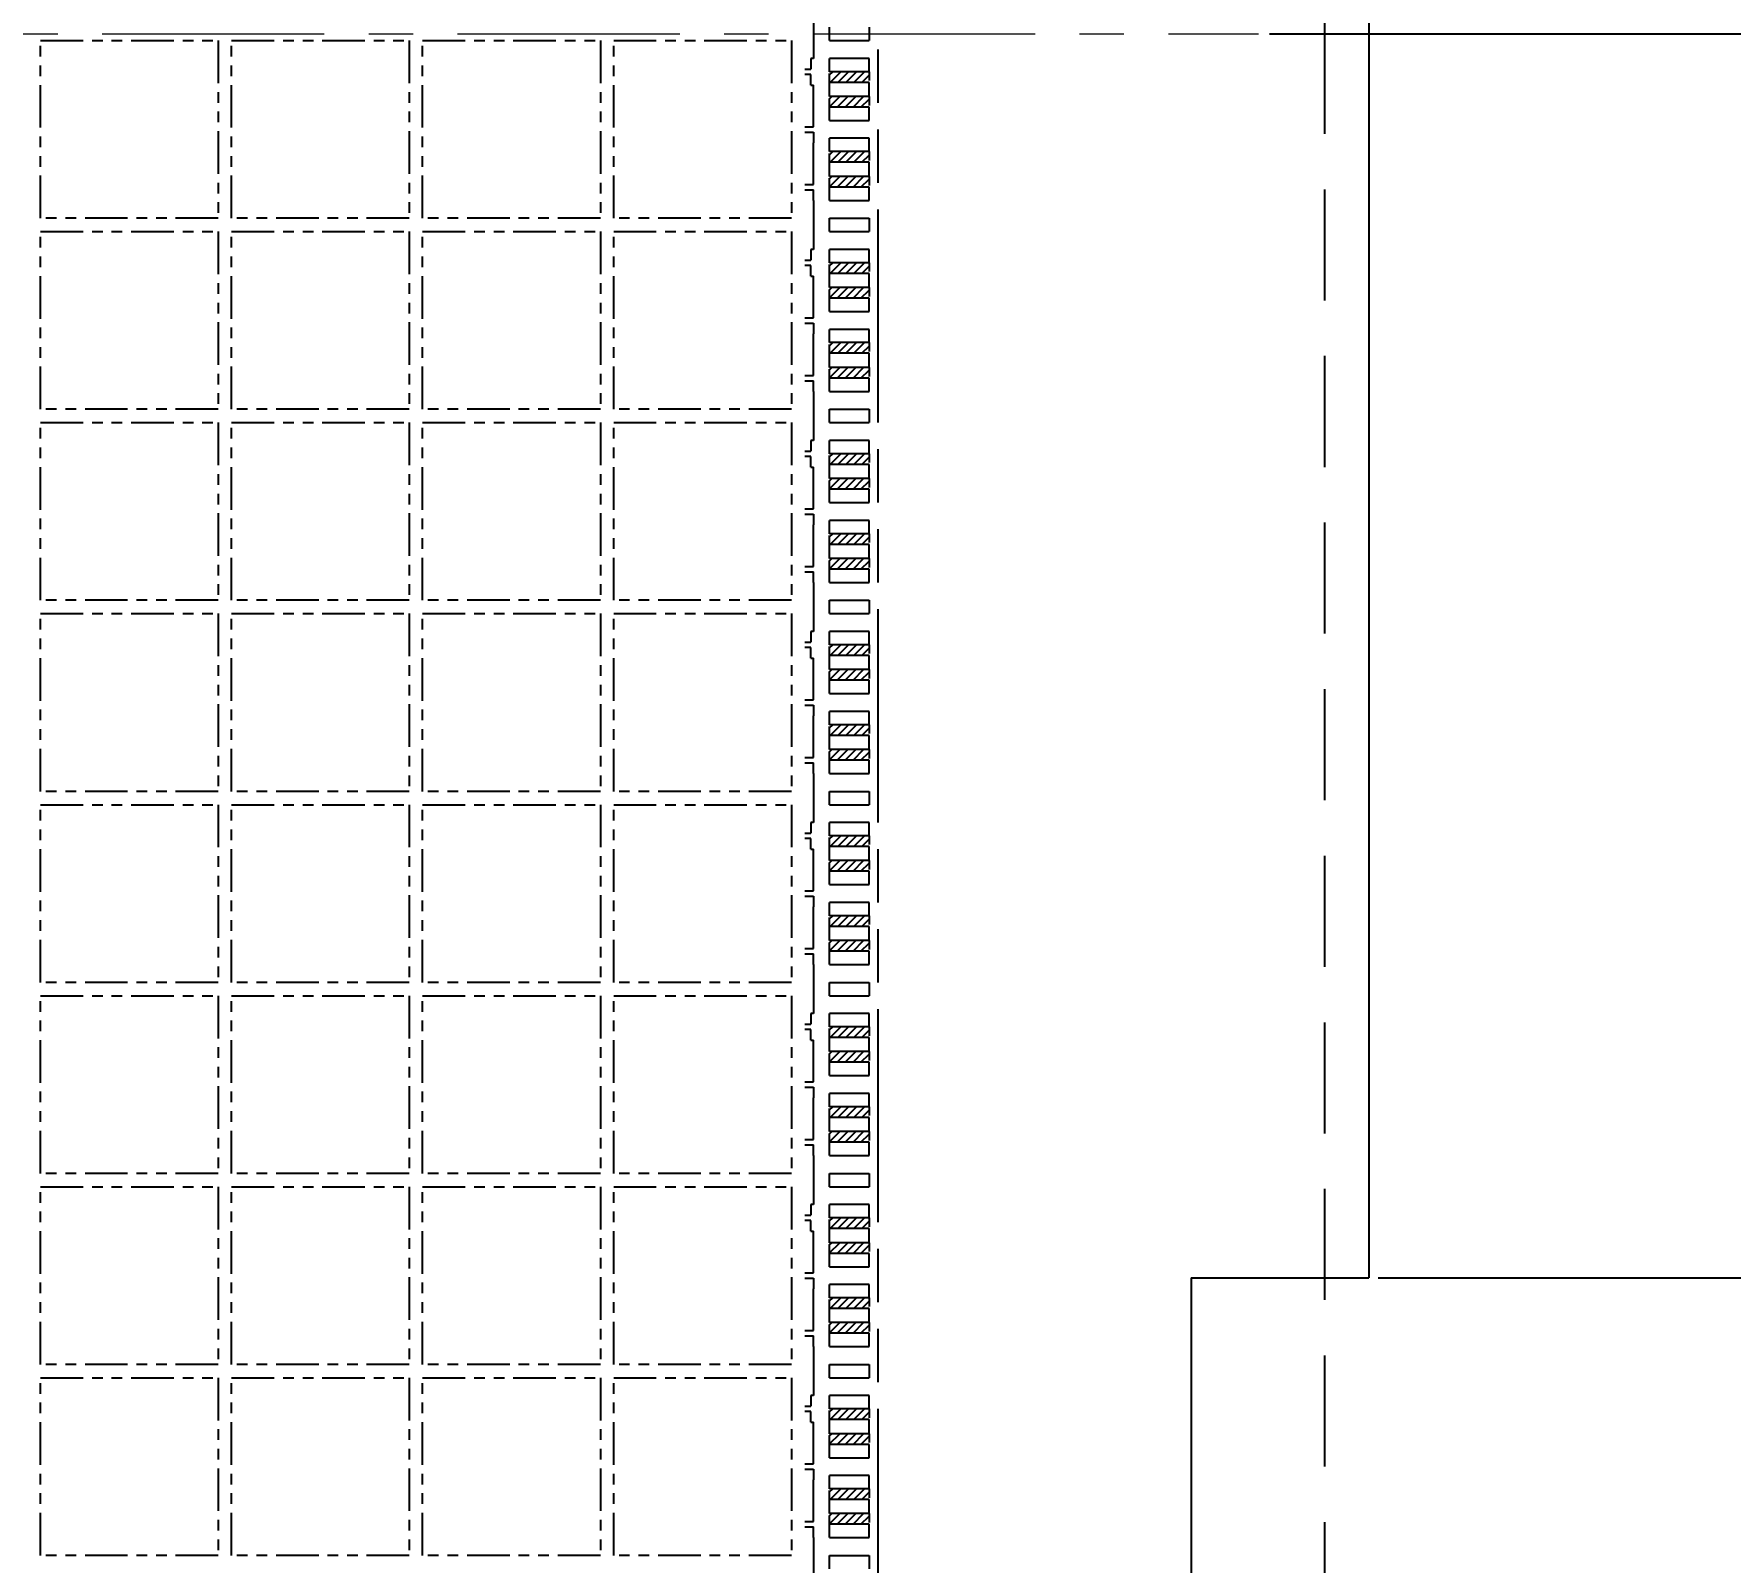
# Model space of a CAD drawing. Extents: x -338 to -53, y 67 to 196.
# Drawn here: x -91.39 to -72.3, y 130.85 to 148.05 of the extents above; entities that cross this region are included whole.
import ezdxf

# ---------------------------------------------------------------- set-up
doc = ezdxf.new("R2010")
doc.units = 0
for name, pattern in [('ACAD_ISO09W100', [45, 24, -3, 6, -3, 6, -3]), ('CENTER', [2, 1.25, -0.25, 0.25, -0.25]), ('HIDDEN', [0.375, 0.25, -0.125])]:
    doc.linetypes.add(name, pattern=pattern)
doc.layers.add('Center', color=1, linetype='CENTER', lineweight=0)
for name, color, linetype in [('dimension', 3, 'Continuous'), ('Etched Area', 4, 'Continuous'), ('Hidden', 4, 'HIDDEN'), ('Molding Line', 5, 'ACAD_ISO09W100'), ('PKG Line', 2, 'ACAD_ISO09W100'), ('Tape Line', 21, 'HIDDEN')]:
    doc.layers.add(name, color=color, linetype=linetype)
doc.styles.add('SIMPLEX', font='SIMPLEX')
doc.dimstyles.new('1', dxfattribs={"dimtxt": 1, "dimasz": 1, "dimexe": 0.3, "dimexo": 0.3, "dimgap": 0.3, "dimtad": 0, "dimdec": 3, "dimzin": 1, "dimdsep": 46, "dimtxsty": 'SIMPLEX', "dimcen": 0, "dimclrd": 256, "dimclre": 256, "dimclrt": 7, "dimadec": 0, "dimazin": 1, "dimtm": 1.25, "dimtfac": 1, "dimtdec": 3, "dimtmove": 0, "dimatfit": 0, "dimfxl": 1, "dimtolj": 1, "dimtzin": 0, "dimlwd": -1, "dimlwe": -1, "dimarcsym": 1})
pattern_1 = [(45, (-208.74118, 141.56751), (-0.04490128, 0.04490128), [])]
pattern_2 = [(45, (-208.74118, 142.46751), (-0.04490128, 0.04490128), [])]
pattern_3 = [(45, (-208.74118, 143.71751), (-0.04490128, 0.04490128), [])]
pattern_4 = [(45, (-208.74118, 144.61751), (-0.04490128, 0.04490128), [])]
pattern_5 = [(45, (-208.74118, 145.86751), (-0.04490128, 0.04490128), [])]
pattern_6 = [(45, (-208.74118, 146.76751), (-0.04490128, 0.04490128), [])]
pattern_7 = [(45, (-208.74118, 148.01751), (-0.04490128, 0.04490128), [])]
pattern_8 = [(45, (-208.74118, 148.91751), (-0.04490128, 0.04490128), [])]
pattern_9 = [(45, (-208.74118, 150.16751), (-0.04490128, 0.04490128), [])]
pattern_10 = [(45, (-208.74118, 151.06751), (-0.04490128, 0.04490128), [])]
pattern_11 = [(45, (-208.74118, 152.31751), (-0.04490128, 0.04490128), [])]
pattern_12 = [(45, (-208.74118, 153.21751), (-0.04490128, 0.04490128), [])]
pattern_13 = [(45, (-208.74118, 154.46751), (-0.04490128, 0.04490128), [])]
pattern_14 = [(45, (-208.74118, 155.36751), (-0.04490128, 0.04490128), [])]
pattern_15 = [(45, (-208.74118, 156.61751), (-0.04490128, 0.04490128), [])]
pattern_16 = [(45, (-208.74118, 157.51751), (-0.04490128, 0.04490128), [])]

# ---------------------------------------------------------------- blocks, each defined once
blk = doc.blocks.new('*D5')
at = {"layer": 'Defpoints', "color": 0, "transparency": 16777216}
for p in [(2660.401, 1966.649), (2660.332, 1903.899), (2681.14, 1903.899)]:
    blk.add_point(p, dxfattribs=at)
at = {"layer": 'dimension', "transparency": 16777216}
for p, q in [((2660.701, 1966.649), (2681.44, 1966.649)), ((2681.14, 1965.649), (2681.14, 1944.946)), ((2681.14, 1904.899), (2681.14, 1929.108)), ((2660.632, 1903.899), (2681.44, 1903.899))]:
    blk.add_line(p, q, dxfattribs=at)
for points in [[(2680.973, 1965.649), (2681.306, 1965.649), (2681.14, 1966.649)], [(2680.973, 1904.899), (2681.306, 1904.899), (2681.14, 1903.899)]]:
    blk.add_solid(points, dxfattribs=at)
at = {"layer": 'dimension', "color": 7, "transparency": 16777216, "insert": (2681.14, 1937.027), "char_height": 1, "attachment_point": 5, "rotation": 90, "style": 'SIMPLEX'}
blk.add_mtext('\\A1;62.750 Molding Line', dxfattribs=at)
blk = doc.blocks.new('*D6')
at = {"layer": 'Defpoints', "color": 0, "transparency": 16777216}
for p in [(2663.574, 1967.274), (2663.574, 1903.274), (2684.715, 1903.274)]:
    blk.add_point(p, dxfattribs=at)
at = {"layer": 'dimension', "transparency": 16777216}
for p, q in [((2663.874, 1967.274), (2685.015, 1967.274)), ((2684.715, 1966.274), (2684.715, 1942.193)), ((2684.715, 1904.274), (2684.715, 1928.355)), ((2663.874, 1903.274), (2685.015, 1903.274))]:
    blk.add_line(p, q, dxfattribs=at)
for points in [[(2684.548, 1966.274), (2684.882, 1966.274), (2684.715, 1967.274)], [(2684.548, 1904.274), (2684.882, 1904.274), (2684.715, 1903.274)]]:
    blk.add_solid(points, dxfattribs=at)
at = {"layer": 'dimension', "color": 7, "transparency": 16777216, "insert": (2684.715, 1935.274), "char_height": 1, "attachment_point": 5, "rotation": 90, "style": 'SIMPLEX'}
blk.add_mtext('\\A1;64.000 Tape Line', dxfattribs=at)
blk = doc.blocks.new('*D12')
at = {"layer": 'Defpoints', "color": 0, "transparency": 16777216}
for p in [(2663.634, 1970.274), (2688.602, 1970.274), (2663.634, 1900.274)]:
    blk.add_point(p, dxfattribs=at)
at = {"layer": 'dimension', "transparency": 16777216}
for p, q in [((2663.934, 1970.274), (2688.902, 1970.274)), ((2688.602, 1969.274), (2688.602, 1940.717)), ((2688.602, 1901.274), (2688.602, 1929.831)), ((2663.934, 1900.274), (2688.902, 1900.274))]:
    blk.add_line(p, q, dxfattribs=at)
for points in [[(2688.435, 1969.274), (2688.769, 1969.274), (2688.602, 1970.274)], [(2688.435, 1901.274), (2688.769, 1901.274), (2688.602, 1900.274)]]:
    blk.add_solid(points, dxfattribs=at)
at = {"layer": 'dimension', "color": 7, "transparency": 16777216, "insert": (2688.602, 1935.274), "char_height": 1, "attachment_point": 5, "rotation": 90, "style": 'SIMPLEX'}
blk.add_mtext('\\A1;70.000±0.100', dxfattribs=at)
blk = doc.blocks.new('*D15')
at = {"layer": 'Defpoints', "color": 0, "transparency": 16777216}
for p in [(2540.353, 1935.274), (2664.686, 1935.274), (2673.632, 1935.274)]:
    blk.add_point(p, dxfattribs=at)
at = {"layer": 'dimension', "transparency": 16777216}
blk.add_line((2664.986, 1935.274), (2673.632, 1935.274), dxfattribs=at)
at = {"layer": 'dimension', "color": 7, "transparency": 16777216, "insert": (2675.932, 1935.274), "char_height": 1, "attachment_point": 5, "style": 'SIMPLEX'}
blk.add_mtext('\\A1;0.000', dxfattribs=at)
blk = doc.blocks.new('*D31')
at = {"layer": 'Defpoints', "color": 0, "transparency": 16777216}
for p in [(2665.926, 1949.274), (2673.632, 1949.274), (2540.353, 1935.274)]:
    blk.add_point(p, dxfattribs=at)
at = {"layer": 'dimension', "transparency": 16777216}
blk.add_line((2666.226, 1949.274), (2673.632, 1949.274), dxfattribs=at)
at = {"layer": 'dimension', "color": 7, "transparency": 16777216, "insert": (2676.313, 1949.274), "char_height": 1, "attachment_point": 5, "style": 'SIMPLEX'}
blk.add_mtext('\\A1;14.000', dxfattribs=at)
blk = doc.blocks.new('*D32')
at = {"layer": 'Defpoints', "color": 0, "transparency": 16777216}
for p in [(2665.965, 1963.274), (2673.632, 1963.274), (2540.353, 1935.274)]:
    blk.add_point(p, dxfattribs=at)
at = {"layer": 'dimension', "transparency": 16777216}
blk.add_line((2666.265, 1963.274), (2673.632, 1963.274), dxfattribs=at)
at = {"layer": 'dimension', "color": 7, "transparency": 16777216, "insert": (2676.408, 1963.274), "char_height": 1, "attachment_point": 5, "style": 'SIMPLEX'}
blk.add_mtext('\\A1;28.000', dxfattribs=at)
blk = doc.blocks.new('*D33')
at = {"layer": 'Defpoints', "color": 0, "transparency": 16777216}
for p in [(2659.788, 1966.099), (2673.632, 1966.099), (2540.353, 1935.274)]:
    blk.add_point(p, dxfattribs=at)
at = {"layer": 'dimension', "transparency": 16777216}
blk.add_line((2660.088, 1966.099), (2673.632, 1966.099), dxfattribs=at)
at = {"layer": 'dimension', "color": 7, "transparency": 16777216, "insert": (2676.408, 1966.099), "char_height": 1, "attachment_point": 5, "style": 'SIMPLEX'}
blk.add_mtext('\\A1;30.825', dxfattribs=at)
blk = doc.blocks.new('*D34')
at = {"layer": 'Defpoints', "color": 0, "transparency": 16777216}
for p in [(2540.353, 1935.274), (2665.908, 1921.274), (2673.632, 1921.274)]:
    blk.add_point(p, dxfattribs=at)
at = {"layer": 'dimension', "transparency": 16777216}
blk.add_line((2666.208, 1921.274), (2673.632, 1921.274), dxfattribs=at)
at = {"layer": 'dimension', "color": 7, "transparency": 16777216, "insert": (2676.313, 1921.274), "char_height": 1, "attachment_point": 5, "style": 'SIMPLEX'}
blk.add_mtext('\\A1;14.000', dxfattribs=at)
blk = doc.blocks.new('*D35')
at = {"layer": 'Defpoints', "color": 0, "transparency": 16777216}
for p in [(2540.353, 1935.274), (2665.922, 1907.274), (2673.632, 1907.274)]:
    blk.add_point(p, dxfattribs=at)
at = {"layer": 'dimension', "transparency": 16777216}
blk.add_line((2666.222, 1907.274), (2673.632, 1907.274), dxfattribs=at)
at = {"layer": 'dimension', "color": 7, "transparency": 16777216, "insert": (2676.408, 1907.274), "char_height": 1, "attachment_point": 5, "style": 'SIMPLEX'}
blk.add_mtext('\\A1;28.000', dxfattribs=at)
blk = doc.blocks.new('*D49')
at = {"layer": 'Defpoints', "color": 0, "transparency": 16777216}
for p in [(2540.353, 1935.274), (2656.853, 1900.932), (2656.853, 1893.012)]:
    blk.add_point(p, dxfattribs=at)
at = {"layer": 'dimension', "transparency": 16777216}
blk.add_line((2656.853, 1900.632), (2656.853, 1893.012), dxfattribs=at)
at = {"layer": 'dimension', "color": 7, "transparency": 16777216, "insert": (2656.853, 1889.95), "char_height": 1, "attachment_point": 5, "rotation": 90, "style": 'SIMPLEX'}
blk.add_mtext('\\A1;116.500', dxfattribs=at)
blk = doc.blocks.new('*D50')
at = {"layer": 'Defpoints', "color": 0, "transparency": 16777216}
for p in [(2540.353, 1935.274), (2659.678, 1904.294), (2659.679, 1893.012)]:
    blk.add_point(p, dxfattribs=at)
at = {"layer": 'dimension', "transparency": 16777216}
for p, q in [((2659.678, 1903.994), (2659.678, 1897.012)), ((2659.678, 1897.012), (2659.679, 1895.012)), ((2659.679, 1895.012), (2659.679, 1893.012))]:
    blk.add_line(p, q, dxfattribs=at)
at = {"layer": 'dimension', "color": 7, "transparency": 16777216, "insert": (2659.679, 1889.95), "char_height": 1, "attachment_point": 5, "rotation": 90, "style": 'SIMPLEX'}
blk.add_mtext('\\A1;119.325', dxfattribs=at)
blk = doc.blocks.new('*D66')
at = {"layer": 'Defpoints', "color": 0, "transparency": 16777216}
for p in [(2540.353, 1935.274), (2659.827, 1904.449), (2673.632, 1904.449)]:
    blk.add_point(p, dxfattribs=at)
at = {"layer": 'dimension', "transparency": 16777216}
blk.add_line((2660.127, 1904.449), (2673.632, 1904.449), dxfattribs=at)
at = {"layer": 'dimension', "color": 7, "transparency": 16777216, "insert": (2676.408, 1904.449), "char_height": 1, "attachment_point": 5, "style": 'SIMPLEX'}
blk.add_mtext('\\A1;30.825', dxfattribs=at)

msp = doc.modelspace()

# ---------------------------------------------------------------- hatches: boundary and pattern name
at = {"layer": 'Etched Area'}
h = msp.add_hatch(dxfattribs=at)
h.set_pattern_fill('ANSI31', color=256, scale=0.02)
h.set_pattern_definition(pattern_16)
h.paths.add_polyline_path([(-82.4355, 147.6277), (-81.9905, 147.6277), (-81.9905, 147.5077), (-82.4355, 147.5077)])
h = msp.add_hatch(dxfattribs=at)
h.set_pattern_fill('ANSI31', color=256, scale=0.02)
h.set_pattern_definition(pattern_16)
h.paths.add_polyline_path([(-82.4355, 147.3477), (-81.9905, 147.3477), (-81.9905, 147.2277), (-82.4355, 147.2277)])
h = msp.add_hatch(dxfattribs=at)
h.set_pattern_fill('ANSI31', color=256, scale=0.02)
h.set_pattern_definition(pattern_15)
h.paths.add_polyline_path([(-82.4355, 146.7277), (-81.9905, 146.7277), (-81.9905, 146.6077), (-82.4355, 146.6077)])
h = msp.add_hatch(dxfattribs=at)
h.set_pattern_fill('ANSI31', color=256, scale=0.02)
h.set_pattern_definition(pattern_15)
h.paths.add_polyline_path([(-82.4355, 146.4477), (-81.9905, 146.4477), (-81.9905, 146.3277), (-82.4355, 146.3277)])
h = msp.add_hatch(dxfattribs=at)
h.set_pattern_fill('ANSI31', color=256, scale=0.02)
h.set_pattern_definition(pattern_14)
h.paths.add_polyline_path([(-82.4355, 145.4777), (-81.9905, 145.4777), (-81.9905, 145.3577), (-82.4355, 145.3577)])
h = msp.add_hatch(dxfattribs=at)
h.set_pattern_fill('ANSI31', color=256, scale=0.02)
h.set_pattern_definition(pattern_14)
h.paths.add_polyline_path([(-82.4355, 145.1977), (-81.9905, 145.1977), (-81.9905, 145.0777), (-82.4355, 145.0777)])
h = msp.add_hatch(dxfattribs=at)
h.set_pattern_fill('ANSI31', color=256, scale=0.02)
h.set_pattern_definition(pattern_13)
h.paths.add_polyline_path([(-82.4355, 144.5777), (-81.9905, 144.5777), (-81.9905, 144.4577), (-82.4355, 144.4577)])
h = msp.add_hatch(dxfattribs=at)
h.set_pattern_fill('ANSI31', color=256, scale=0.02)
h.set_pattern_definition(pattern_13)
h.paths.add_polyline_path([(-82.4355, 144.2977), (-81.9905, 144.2977), (-81.9905, 144.1777), (-82.4355, 144.1777)])
h = msp.add_hatch(dxfattribs=at)
h.set_pattern_fill('ANSI31', color=256, scale=0.02)
h.set_pattern_definition(pattern_12)
h.paths.add_polyline_path([(-82.4355, 143.3277), (-81.9905, 143.3277), (-81.9905, 143.2077), (-82.4355, 143.2077)])
h = msp.add_hatch(dxfattribs=at)
h.set_pattern_fill('ANSI31', color=256, scale=0.02)
h.set_pattern_definition(pattern_12)
h.paths.add_polyline_path([(-82.4355, 143.0477), (-81.9905, 143.0477), (-81.9905, 142.9277), (-82.4355, 142.9277)])
h = msp.add_hatch(dxfattribs=at)
h.set_pattern_fill('ANSI31', color=256, scale=0.02)
h.set_pattern_definition(pattern_11)
h.paths.add_polyline_path([(-82.4355, 142.4277), (-81.9905, 142.4277), (-81.9905, 142.3077), (-82.4355, 142.3077)])
h = msp.add_hatch(dxfattribs=at)
h.set_pattern_fill('ANSI31', color=256, scale=0.02)
h.set_pattern_definition(pattern_11)
h.paths.add_polyline_path([(-82.4355, 142.1477), (-81.9905, 142.1477), (-81.9905, 142.0277), (-82.4355, 142.0277)])
h = msp.add_hatch(dxfattribs=at)
h.set_pattern_fill('ANSI31', color=256, scale=0.02)
h.set_pattern_definition(pattern_10)
h.paths.add_polyline_path([(-82.4355, 141.1777), (-81.9905, 141.1777), (-81.9905, 141.0577), (-82.4355, 141.0577)])
h = msp.add_hatch(dxfattribs=at)
h.set_pattern_fill('ANSI31', color=256, scale=0.02)
h.set_pattern_definition(pattern_10)
h.paths.add_polyline_path([(-82.4355, 140.8977), (-81.9905, 140.8977), (-81.9905, 140.7777), (-82.4355, 140.7777)])
h = msp.add_hatch(dxfattribs=at)
h.set_pattern_fill('ANSI31', color=256, scale=0.02)
h.set_pattern_definition(pattern_9)
h.paths.add_polyline_path([(-82.4355, 140.2777), (-81.9905, 140.2777), (-81.9905, 140.1577), (-82.4355, 140.1577)])
h = msp.add_hatch(dxfattribs=at)
h.set_pattern_fill('ANSI31', color=256, scale=0.02)
h.set_pattern_definition(pattern_9)
h.paths.add_polyline_path([(-82.4355, 139.9977), (-81.9905, 139.9977), (-81.9905, 139.8777), (-82.4355, 139.8777)])
h = msp.add_hatch(dxfattribs=at)
h.set_pattern_fill('ANSI31', color=256, scale=0.02)
h.set_pattern_definition(pattern_8)
h.paths.add_polyline_path([(-82.4355, 139.0277), (-81.9905, 139.0277), (-81.9905, 138.9077), (-82.4355, 138.9077)])
h = msp.add_hatch(dxfattribs=at)
h.set_pattern_fill('ANSI31', color=256, scale=0.02)
h.set_pattern_definition(pattern_8)
h.paths.add_polyline_path([(-82.4355, 138.7477), (-81.9905, 138.7477), (-81.9905, 138.6277), (-82.4355, 138.6277)])
h = msp.add_hatch(dxfattribs=at)
h.set_pattern_fill('ANSI31', color=256, scale=0.02)
h.set_pattern_definition(pattern_7)
h.paths.add_polyline_path([(-82.4355, 138.1277), (-81.9905, 138.1277), (-81.9905, 138.0077), (-82.4355, 138.0077)])
h = msp.add_hatch(dxfattribs=at)
h.set_pattern_fill('ANSI31', color=256, scale=0.02)
h.set_pattern_definition(pattern_7)
h.paths.add_polyline_path([(-82.4355, 137.8477), (-81.9905, 137.8477), (-81.9905, 137.7277), (-82.4355, 137.7277)])
h = msp.add_hatch(dxfattribs=at)
h.set_pattern_fill('ANSI31', color=256, scale=0.02)
h.set_pattern_definition(pattern_6)
h.paths.add_polyline_path([(-82.4355, 136.8777), (-81.9905, 136.8777), (-81.9905, 136.7577), (-82.4355, 136.7577)])
h = msp.add_hatch(dxfattribs=at)
h.set_pattern_fill('ANSI31', color=256, scale=0.02)
h.set_pattern_definition(pattern_6)
h.paths.add_polyline_path([(-82.4355, 136.5977), (-81.9905, 136.5977), (-81.9905, 136.4777), (-82.4355, 136.4777)])
h = msp.add_hatch(dxfattribs=at)
h.set_pattern_fill('ANSI31', color=256, scale=0.02)
h.set_pattern_definition(pattern_5)
h.paths.add_polyline_path([(-82.4355, 135.9777), (-81.9905, 135.9777), (-81.9905, 135.8577), (-82.4355, 135.8577)])
h = msp.add_hatch(dxfattribs=at)
h.set_pattern_fill('ANSI31', color=256, scale=0.02)
h.set_pattern_definition(pattern_5)
h.paths.add_polyline_path([(-82.4355, 135.6977), (-81.9905, 135.6977), (-81.9905, 135.5777), (-82.4355, 135.5777)])
h = msp.add_hatch(dxfattribs=at)
h.set_pattern_fill('ANSI31', color=256, scale=0.02)
h.set_pattern_definition(pattern_4)
h.paths.add_polyline_path([(-82.4355, 134.7277), (-81.9905, 134.7277), (-81.9905, 134.6077), (-82.4355, 134.6077)])
h = msp.add_hatch(dxfattribs=at)
h.set_pattern_fill('ANSI31', color=256, scale=0.02)
h.set_pattern_definition(pattern_4)
h.paths.add_polyline_path([(-82.4355, 134.4477), (-81.9905, 134.4477), (-81.9905, 134.3277), (-82.4355, 134.3277)])
h = msp.add_hatch(dxfattribs=at)
h.set_pattern_fill('ANSI31', color=256, scale=0.02)
h.set_pattern_definition(pattern_3)
h.paths.add_polyline_path([(-82.4355, 133.8277), (-81.9905, 133.8277), (-81.9905, 133.7077), (-82.4355, 133.7077)])
h = msp.add_hatch(dxfattribs=at)
h.set_pattern_fill('ANSI31', color=256, scale=0.02)
h.set_pattern_definition(pattern_3)
h.paths.add_polyline_path([(-82.4355, 133.5477), (-81.9905, 133.5477), (-81.9905, 133.4277), (-82.4355, 133.4277)])
h = msp.add_hatch(dxfattribs=at)
h.set_pattern_fill('ANSI31', color=256, scale=0.02)
h.set_pattern_definition(pattern_2)
h.paths.add_polyline_path([(-82.4355, 132.5777), (-81.9905, 132.5777), (-81.9905, 132.4577), (-82.4355, 132.4577)])
h = msp.add_hatch(dxfattribs=at)
h.set_pattern_fill('ANSI31', color=256, scale=0.02)
h.set_pattern_definition(pattern_2)
h.paths.add_polyline_path([(-82.4355, 132.2977), (-81.9905, 132.2977), (-81.9905, 132.1777), (-82.4355, 132.1777)])
h = msp.add_hatch(dxfattribs=at)
h.set_pattern_fill('ANSI31', color=256, scale=0.02)
h.set_pattern_definition(pattern_1)
h.paths.add_polyline_path([(-82.4355, 131.6777), (-81.9905, 131.6777), (-81.9905, 131.5577), (-82.4355, 131.5577)])
h = msp.add_hatch(dxfattribs=at)
h.set_pattern_fill('ANSI31', color=256, scale=0.02)
h.set_pattern_definition(pattern_1)
h.paths.add_polyline_path([(-82.4355, 131.3977), (-81.9905, 131.3977), (-81.9905, 131.2777), (-82.4355, 131.2777)])

# ---------------------------------------------------------------- linework, layer by layer
for p, q in [((-76.3655, 162.0527), (-76.3655, 134.0527)), ((-82.6155, 148.3277), (-82.6155, 147.7777)), ((-82.4355, 147.9777), (-82.4355, 148.1277)), ((-82.4355, 147.9777), (-81.9905, 147.9777)), ((-81.9905, 148.1277), (-81.9905, 147.9777)), ((-82.6455, 147.7777), (-82.6455, 147.6577)), ((-82.6155, 147.7777), (-82.6455, 147.7777)), ((-81.9905, 147.7777), (-82.4355, 147.7777)), ((-82.4355, 147.6277), (-82.4355, 147.7777)), ((-81.9905, 147.6277), (-81.9905, 147.7777)), ((-82.7155, 147.6577), (-82.6455, 147.6577)), ((-82.6455, 147.5977), (-82.7155, 147.5977)), ((-82.6455, 147.4777), (-82.6455, 147.5977)), ((-81.9905, 147.6277), (-82.4355, 147.6277)), ((-82.6455, 147.4777), (-82.6155, 147.4777)), ((-82.6155, 147.1277), (-82.6155, 147.4777)), ((-81.9905, 147.5077), (-82.4355, 147.5077)), ((-82.4355, 147.3477), (-82.4355, 147.5077)), ((-81.9905, 147.3477), (-81.9905, 147.5077)), ((-81.9905, 147.3477), (-82.4355, 147.3477)), ((-82.4355, 147.0777), (-82.4355, 147.2277)), ((-81.9905, 147.2277), (-82.4355, 147.2277)), ((-81.9905, 147.0777), (-81.9905, 147.2277)), ((-82.7155, 147.0077), (-82.6155, 147.0077)), ((-82.6155, 147.0077), (-82.6155, 147.1277)), ((-82.4355, 147.0777), (-81.9905, 147.0777)), ((-82.7155, 146.9477), (-82.6155, 146.9477)), ((-82.6155, 146.9477), (-82.6155, 146.8277)), ((-82.6155, 146.4777), (-82.6155, 146.8277)), ((-81.9905, 146.8777), (-82.4355, 146.8777)), ((-82.4355, 146.7277), (-82.4355, 146.8777)), ((-81.9905, 146.7277), (-81.9905, 146.8777)), ((-81.9905, 146.7277), (-82.4355, 146.7277)), ((-82.6155, 146.3577), (-82.6155, 146.4777)), ((-81.9905, 146.6077), (-82.4355, 146.6077)), ((-82.4355, 146.4477), (-82.4355, 146.6077)), ((-81.9905, 146.4477), (-82.4355, 146.4477)), ((-81.9905, 146.4477), (-81.9905, 146.6077)), ((-82.7155, 146.3577), (-82.6155, 146.3577)), ((-82.7155, 146.2977), (-82.6155, 146.2977)), ((-82.6155, 146.1777), (-82.6155, 146.2977)), ((-82.4355, 146.1777), (-82.4355, 146.3277)), ((-81.9905, 146.3277), (-82.4355, 146.3277)), ((-81.9905, 146.1777), (-81.9905, 146.3277)), ((-82.6155, 146.1777), (-82.6155, 145.6277)), ((-82.4355, 146.1777), (-81.9905, 146.1777)), ((-82.4355, 145.9777), (-81.9905, 145.9777)), ((-82.4355, 145.8277), (-82.4355, 145.9777)), ((-81.9905, 145.9777), (-81.9905, 145.8277)), ((-82.4355, 145.8277), (-81.9905, 145.8277)), ((-82.7155, 145.5077), (-82.6455, 145.5077)), ((-82.6455, 145.6277), (-82.6455, 145.5077)), ((-82.6155, 145.6277), (-82.6455, 145.6277)), ((-81.9905, 145.6277), (-82.4355, 145.6277)), ((-82.4355, 145.4777), (-82.4355, 145.6277)), ((-81.9905, 145.4777), (-82.4355, 145.4777)), ((-81.9905, 145.4777), (-81.9905, 145.6277)), ((-82.6455, 145.4477), (-82.7155, 145.4477)), ((-82.6455, 145.3277), (-82.6455, 145.4477)), ((-82.6455, 145.3277), (-82.6155, 145.3277)), ((-82.6155, 144.9777), (-82.6155, 145.3277)), ((-81.9905, 145.3577), (-82.4355, 145.3577)), ((-82.4355, 145.1977), (-82.4355, 145.3577)), ((-81.9905, 145.1977), (-81.9905, 145.3577)), ((-81.9905, 145.1977), (-82.4355, 145.1977)), ((-82.6155, 144.8577), (-82.6155, 144.9777)), ((-82.4355, 144.9277), (-82.4355, 145.0777)), ((-81.9905, 145.0777), (-82.4355, 145.0777)), ((-82.4355, 144.9277), (-81.9905, 144.9277)), ((-81.9905, 144.9277), (-81.9905, 145.0777)), ((-82.7155, 144.8577), (-82.6155, 144.8577)), ((-82.7155, 144.7977), (-82.6155, 144.7977)), ((-82.6155, 144.7977), (-82.6155, 144.6777)), ((-81.9905, 144.7277), (-82.4355, 144.7277)), ((-82.4355, 144.5777), (-82.4355, 144.7277)), ((-81.9905, 144.5777), (-81.9905, 144.7277)), ((-82.6155, 144.3277), (-82.6155, 144.6777)), ((-81.9905, 144.5777), (-82.4355, 144.5777)), ((-82.6155, 144.2077), (-82.6155, 144.3277)), ((-81.9905, 144.4577), (-82.4355, 144.4577)), ((-82.4355, 144.2977), (-82.4355, 144.4577)), ((-81.9905, 144.2977), (-81.9905, 144.4577)), ((-82.7155, 144.2077), (-82.6155, 144.2077)), ((-82.7155, 144.1477), (-82.6155, 144.1477)), ((-82.6155, 144.0277), (-82.6155, 144.1477)), ((-81.9905, 144.2977), (-82.4355, 144.2977)), ((-82.4355, 144.0277), (-82.4355, 144.1777)), ((-81.9905, 144.1777), (-82.4355, 144.1777)), ((-81.9905, 144.0277), (-81.9905, 144.1777)), ((-82.6155, 144.0277), (-82.6155, 143.4777)), ((-82.4355, 144.0277), (-81.9905, 144.0277)), ((-82.4355, 143.8277), (-81.9905, 143.8277)), ((-82.4355, 143.6777), (-82.4355, 143.8277)), ((-81.9905, 143.8277), (-81.9905, 143.6777)), ((-82.4355, 143.6777), (-81.9905, 143.6777)), ((-82.6455, 143.4777), (-82.6455, 143.3577)), ((-82.6155, 143.4777), (-82.6455, 143.4777)), ((-81.9905, 143.4777), (-82.4355, 143.4777)), ((-82.4355, 143.3277), (-82.4355, 143.4777)), ((-81.9905, 143.3277), (-81.9905, 143.4777)), ((-82.7155, 143.3577), (-82.6455, 143.3577)), ((-82.6455, 143.2977), (-82.7155, 143.2977)), ((-82.6455, 143.1777), (-82.6455, 143.2977)), ((-82.6455, 143.1777), (-82.6155, 143.1777)), ((-82.6155, 142.8277), (-82.6155, 143.1777)), ((-81.9905, 143.3277), (-82.4355, 143.3277)), ((-81.9905, 143.2077), (-82.4355, 143.2077)), ((-82.4355, 143.0477), (-82.4355, 143.2077)), ((-81.9905, 143.0477), (-81.9905, 143.2077)), ((-81.9905, 143.0477), (-82.4355, 143.0477)), ((-82.6155, 142.7077), (-82.6155, 142.8277)), ((-82.4355, 142.7777), (-82.4355, 142.9277)), ((-81.9905, 142.9277), (-82.4355, 142.9277)), ((-81.9905, 142.7777), (-81.9905, 142.9277)), ((-82.7155, 142.7077), (-82.6155, 142.7077)), ((-82.7155, 142.6477), (-82.6155, 142.6477)), ((-82.6155, 142.6477), (-82.6155, 142.5277)), ((-82.4355, 142.7777), (-81.9905, 142.7777)), ((-82.6155, 142.1777), (-82.6155, 142.5277)), ((-81.9905, 142.5777), (-82.4355, 142.5777)), ((-82.4355, 142.4277), (-82.4355, 142.5777)), ((-81.9905, 142.4277), (-82.4355, 142.4277)), ((-81.9905, 142.4277), (-81.9905, 142.5777)), ((-81.9905, 142.3077), (-82.4355, 142.3077)), ((-82.4355, 142.1477), (-82.4355, 142.3077)), ((-81.9905, 142.1477), (-81.9905, 142.3077)), ((-82.7155, 142.0577), (-82.6155, 142.0577)), ((-82.6155, 142.0577), (-82.6155, 142.1777)), ((-81.9905, 142.1477), (-82.4355, 142.1477)), ((-82.7155, 141.9977), (-82.6155, 141.9977)), ((-82.6155, 141.8777), (-82.6155, 141.9977)), ((-82.6155, 141.8777), (-82.6155, 141.3277)), ((-82.4355, 141.8777), (-82.4355, 142.0277)), ((-81.9905, 142.0277), (-82.4355, 142.0277)), ((-82.4355, 141.8777), (-81.9905, 141.8777)), ((-81.9905, 141.8777), (-81.9905, 142.0277)), ((-82.4355, 141.6777), (-81.9905, 141.6777)), ((-82.4355, 141.5277), (-82.4355, 141.6777)), ((-81.9905, 141.6777), (-81.9905, 141.5277)), ((-82.4355, 141.5277), (-81.9905, 141.5277)), ((-82.6455, 141.3277), (-82.6455, 141.2077)), ((-82.6155, 141.3277), (-82.6455, 141.3277)), ((-81.9905, 141.3277), (-82.4355, 141.3277)), ((-82.4355, 141.1777), (-82.4355, 141.3277)), ((-81.9905, 141.1777), (-81.9905, 141.3277)), ((-82.7155, 141.2077), (-82.6455, 141.2077)), ((-82.6455, 141.1477), (-82.7155, 141.1477)), ((-82.6455, 141.0277), (-82.6455, 141.1477)), ((-81.9905, 141.1777), (-82.4355, 141.1777)), ((-82.6455, 141.0277), (-82.6155, 141.0277)), ((-82.6155, 140.6777), (-82.6155, 141.0277)), ((-81.9905, 141.0577), (-82.4355, 141.0577)), ((-82.4355, 140.8977), (-82.4355, 141.0577)), ((-81.9905, 140.8977), (-82.4355, 140.8977)), ((-81.9905, 140.8977), (-81.9905, 141.0577)), ((-82.4355, 140.6277), (-82.4355, 140.7777)), ((-81.9905, 140.7777), (-82.4355, 140.7777)), ((-81.9905, 140.6277), (-81.9905, 140.7777)), ((-82.7155, 140.5577), (-82.6155, 140.5577)), ((-82.6155, 140.5577), (-82.6155, 140.6777)), ((-82.4355, 140.6277), (-81.9905, 140.6277)), ((-82.7155, 140.4977), (-82.6155, 140.4977)), ((-82.6155, 140.4977), (-82.6155, 140.3777)), ((-82.6155, 140.0277), (-82.6155, 140.3777)), ((-81.9905, 140.4277), (-82.4355, 140.4277)), ((-82.4355, 140.2777), (-82.4355, 140.4277)), ((-81.9905, 140.2777), (-81.9905, 140.4277)), ((-81.9905, 140.2777), (-82.4355, 140.2777)), ((-81.9905, 140.1577), (-82.4355, 140.1577)), ((-82.4355, 139.9977), (-82.4355, 140.1577)), ((-81.9905, 139.9977), (-81.9905, 140.1577)), ((-82.6155, 139.9077), (-82.6155, 140.0277)), ((-81.9905, 139.9977), (-82.4355, 139.9977)), ((-82.7155, 139.9077), (-82.6155, 139.9077)), ((-82.7155, 139.8477), (-82.6155, 139.8477)), ((-82.6155, 139.7277), (-82.6155, 139.8477)), ((-82.4355, 139.7277), (-82.4355, 139.8777)), ((-81.9905, 139.8777), (-82.4355, 139.8777)), ((-81.9905, 139.7277), (-81.9905, 139.8777)), ((-82.6155, 139.7277), (-82.6155, 139.1777)), ((-82.4355, 139.7277), (-81.9905, 139.7277)), ((-82.4355, 139.5277), (-81.9905, 139.5277)), ((-82.4355, 139.3777), (-82.4355, 139.5277)), ((-82.4355, 139.3777), (-81.9905, 139.3777)), ((-81.9905, 139.5277), (-81.9905, 139.3777)), ((-82.6455, 139.1777), (-82.6455, 139.0577)), ((-82.6155, 139.1777), (-82.6455, 139.1777)), ((-81.9905, 139.1777), (-82.4355, 139.1777)), ((-82.4355, 139.0277), (-82.4355, 139.1777)), ((-81.9905, 139.0277), (-81.9905, 139.1777)), ((-82.7155, 139.0577), (-82.6455, 139.0577)), ((-82.6455, 138.9977), (-82.7155, 138.9977)), ((-82.6455, 138.8777), (-82.6455, 138.9977)), ((-81.9905, 139.0277), (-82.4355, 139.0277)), ((-82.6455, 138.8777), (-82.6155, 138.8777)), ((-82.6155, 138.5277), (-82.6155, 138.8777)), ((-81.9905, 138.9077), (-82.4355, 138.9077)), ((-82.4355, 138.7477), (-82.4355, 138.9077)), ((-81.9905, 138.7477), (-81.9905, 138.9077)), ((-81.9905, 138.7477), (-82.4355, 138.7477)), ((-82.4355, 138.4777), (-82.4355, 138.6277)), ((-81.9905, 138.6277), (-82.4355, 138.6277)), ((-81.9905, 138.4777), (-81.9905, 138.6277)), ((-82.7155, 138.4077), (-82.6155, 138.4077)), ((-82.6155, 138.4077), (-82.6155, 138.5277)), ((-82.4355, 138.4777), (-81.9905, 138.4777)), ((-82.7155, 138.3477), (-82.6155, 138.3477)), ((-82.6155, 138.3477), (-82.6155, 138.2277)), ((-82.6155, 137.8777), (-82.6155, 138.2277)), ((-81.9905, 138.2777), (-82.4355, 138.2777)), ((-82.4355, 138.1277), (-82.4355, 138.2777)), ((-81.9905, 138.1277), (-81.9905, 138.2777)), ((-81.9905, 138.1277), (-82.4355, 138.1277)), ((-82.6155, 137.7577), (-82.6155, 137.8777)), ((-81.9905, 138.0077), (-82.4355, 138.0077)), ((-82.4355, 137.8477), (-82.4355, 138.0077)), ((-81.9905, 137.8477), (-82.4355, 137.8477)), ((-81.9905, 137.8477), (-81.9905, 138.0077)), ((-82.7155, 137.7577), (-82.6155, 137.7577)), ((-82.7155, 137.6977), (-82.6155, 137.6977)), ((-82.6155, 137.5777), (-82.6155, 137.6977)), ((-82.4355, 137.5777), (-82.4355, 137.7277)), ((-81.9905, 137.7277), (-82.4355, 137.7277)), ((-81.9905, 137.5777), (-81.9905, 137.7277)), ((-82.6155, 137.5777), (-82.6155, 137.0277)), ((-82.4355, 137.5777), (-81.9905, 137.5777)), ((-82.4355, 137.3777), (-81.9905, 137.3777)), ((-82.4355, 137.2277), (-82.4355, 137.3777)), ((-81.9905, 137.3777), (-81.9905, 137.2277)), ((-82.4355, 137.2277), (-81.9905, 137.2277)), ((-82.7155, 136.9077), (-82.6455, 136.9077)), ((-82.6455, 137.0277), (-82.6455, 136.9077)), ((-82.6155, 137.0277), (-82.6455, 137.0277)), ((-81.9905, 137.0277), (-82.4355, 137.0277)), ((-82.4355, 136.8777), (-82.4355, 137.0277)), ((-81.9905, 136.8777), (-82.4355, 136.8777)), ((-81.9905, 136.8777), (-81.9905, 137.0277)), ((-82.6455, 136.8477), (-82.7155, 136.8477)), ((-82.6455, 136.7277), (-82.6455, 136.8477)), ((-82.6455, 136.7277), (-82.6155, 136.7277)), ((-82.6155, 136.3777), (-82.6155, 136.7277)), ((-81.9905, 136.7577), (-82.4355, 136.7577)), ((-82.4355, 136.5977), (-82.4355, 136.7577)), ((-81.9905, 136.5977), (-81.9905, 136.7577)), ((-81.9905, 136.5977), (-82.4355, 136.5977)), ((-82.6155, 136.2577), (-82.6155, 136.3777)), ((-82.4355, 136.3277), (-82.4355, 136.4777)), ((-81.9905, 136.4777), (-82.4355, 136.4777)), ((-82.4355, 136.3277), (-81.9905, 136.3277)), ((-81.9905, 136.3277), (-81.9905, 136.4777)), ((-82.7155, 136.2577), (-82.6155, 136.2577)), ((-82.7155, 136.1977), (-82.6155, 136.1977)), ((-82.6155, 136.1977), (-82.6155, 136.0777)), ((-81.9905, 136.1277), (-82.4355, 136.1277)), ((-82.4355, 135.9777), (-82.4355, 136.1277)), ((-81.9905, 135.9777), (-81.9905, 136.1277)), ((-82.6155, 135.7277), (-82.6155, 136.0777)), ((-81.9905, 135.9777), (-82.4355, 135.9777)), ((-81.9905, 135.8577), (-82.4355, 135.8577)), ((-82.4355, 135.6977), (-82.4355, 135.8577)), ((-81.9905, 135.6977), (-81.9905, 135.8577)), ((-82.7155, 135.6077), (-82.6155, 135.6077)), ((-82.7155, 135.5477), (-82.6155, 135.5477)), ((-82.6155, 135.6077), (-82.6155, 135.7277)), ((-82.6155, 135.4277), (-82.6155, 135.5477)), ((-81.9905, 135.6977), (-82.4355, 135.6977)), ((-82.4355, 135.4277), (-82.4355, 135.5777)), ((-81.9905, 135.5777), (-82.4355, 135.5777)), ((-81.9905, 135.4277), (-81.9905, 135.5777)), ((-82.6155, 135.4277), (-82.6155, 134.8777)), ((-82.4355, 135.4277), (-81.9905, 135.4277)), ((-82.4355, 135.2277), (-81.9905, 135.2277)), ((-82.4355, 135.0777), (-82.4355, 135.2277)), ((-81.9905, 135.2277), (-81.9905, 135.0777)), ((-82.4355, 135.0777), (-81.9905, 135.0777)), ((-82.6455, 134.8777), (-82.6455, 134.7577)), ((-82.6155, 134.8777), (-82.6455, 134.8777)), ((-81.9905, 134.8777), (-82.4355, 134.8777)), ((-82.4355, 134.7277), (-82.4355, 134.8777)), ((-81.9905, 134.7277), (-81.9905, 134.8777)), ((-82.7155, 134.7577), (-82.6455, 134.7577)), ((-82.6455, 134.6977), (-82.7155, 134.6977)), ((-82.6455, 134.5777), (-82.6455, 134.6977)), ((-81.9905, 134.7277), (-82.4355, 134.7277)), ((-81.9905, 134.6077), (-82.4355, 134.6077)), ((-82.4355, 134.4477), (-82.4355, 134.6077)), ((-81.9905, 134.4477), (-81.9905, 134.6077)), ((-82.6455, 134.5777), (-82.6155, 134.5777)), ((-82.6155, 134.2277), (-82.6155, 134.5777)), ((-81.9905, 134.4477), (-82.4355, 134.4477)), ((-82.6155, 134.1077), (-82.6155, 134.2277)), ((-82.4355, 134.1777), (-82.4355, 134.3277)), ((-81.9905, 134.3277), (-82.4355, 134.3277)), ((-81.9905, 134.1777), (-81.9905, 134.3277)), ((-82.7155, 134.1077), (-82.6155, 134.1077)), ((-82.7155, 134.0477), (-82.6155, 134.0477)), ((-82.6155, 134.0477), (-82.6155, 133.9277)), ((-82.4355, 134.1777), (-81.9905, 134.1777)), ((-78.3655, 134.0527), (-78.3655, 120.0527)), ((-78.3655, 134.0527), (-76.3655, 134.0527)), ((-82.6155, 133.5777), (-82.6155, 133.9277)), ((-81.9905, 133.9777), (-82.4355, 133.9777)), ((-82.4355, 133.8277), (-82.4355, 133.9777)), ((-81.9905, 133.8277), (-82.4355, 133.8277)), ((-81.9905, 133.8277), (-81.9905, 133.9777)), ((-81.9905, 133.7077), (-82.4355, 133.7077)), ((-82.4355, 133.5477), (-82.4355, 133.7077)), ((-81.9905, 133.5477), (-81.9905, 133.7077)), ((-82.7155, 133.4577), (-82.6155, 133.4577)), ((-82.6155, 133.4577), (-82.6155, 133.5777)), ((-81.9905, 133.5477), (-82.4355, 133.5477)), ((-82.7155, 133.3977), (-82.6155, 133.3977)), ((-82.6155, 133.2777), (-82.6155, 133.3977)), ((-82.6155, 133.2777), (-82.6155, 132.7277)), ((-82.4355, 133.2777), (-82.4355, 133.4277)), ((-81.9905, 133.4277), (-82.4355, 133.4277)), ((-82.4355, 133.2777), (-81.9905, 133.2777)), ((-81.9905, 133.2777), (-81.9905, 133.4277)), ((-82.4355, 133.0777), (-81.9905, 133.0777)), ((-82.4355, 132.9277), (-82.4355, 133.0777)), ((-81.9905, 133.0777), (-81.9905, 132.9277)), ((-82.4355, 132.9277), (-81.9905, 132.9277)), ((-82.6455, 132.7277), (-82.6455, 132.6077)), ((-82.6155, 132.7277), (-82.6455, 132.7277)), ((-81.9905, 132.7277), (-82.4355, 132.7277)), ((-82.4355, 132.5777), (-82.4355, 132.7277)), ((-81.9905, 132.5777), (-81.9905, 132.7277)), ((-82.7155, 132.6077), (-82.6455, 132.6077)), ((-82.6455, 132.5477), (-82.7155, 132.5477)), ((-82.6455, 132.4277), (-82.6455, 132.5477)), ((-81.9905, 132.5777), (-82.4355, 132.5777)), ((-82.6455, 132.4277), (-82.6155, 132.4277)), ((-82.6155, 132.0777), (-82.6155, 132.4277)), ((-81.9905, 132.4577), (-82.4355, 132.4577)), ((-82.4355, 132.2977), (-82.4355, 132.4577)), ((-81.9905, 132.2977), (-82.4355, 132.2977)), ((-81.9905, 132.2977), (-81.9905, 132.4577)), ((-82.4355, 132.0277), (-82.4355, 132.1777)), ((-81.9905, 132.1777), (-82.4355, 132.1777)), ((-81.9905, 132.0277), (-81.9905, 132.1777)), ((-82.7155, 131.9577), (-82.6155, 131.9577)), ((-82.6155, 131.9577), (-82.6155, 132.0777)), ((-82.4355, 132.0277), (-81.9905, 132.0277)), ((-82.7155, 131.8977), (-82.6155, 131.8977)), ((-82.6155, 131.8977), (-82.6155, 131.7777)), ((-82.6155, 131.4277), (-82.6155, 131.7777)), ((-81.9905, 131.8277), (-82.4355, 131.8277)), ((-82.4355, 131.6777), (-82.4355, 131.8277)), ((-81.9905, 131.6777), (-81.9905, 131.8277)), ((-81.9905, 131.6777), (-82.4355, 131.6777)), ((-81.9905, 131.5577), (-82.4355, 131.5577)), ((-82.4355, 131.3977), (-82.4355, 131.5577)), ((-81.9905, 131.3977), (-81.9905, 131.5577)), ((-82.6155, 131.3077), (-82.6155, 131.4277)), ((-81.9905, 131.3977), (-82.4355, 131.3977)), ((-82.7155, 131.3077), (-82.6155, 131.3077)), ((-82.7155, 131.2477), (-82.6155, 131.2477)), ((-82.6155, 131.1277), (-82.6155, 131.2477)), ((-82.4355, 131.1277), (-82.4355, 131.2777)), ((-81.9905, 131.2777), (-82.4355, 131.2777)), ((-81.9905, 131.1277), (-81.9905, 131.2777)), ((-82.6155, 131.1277), (-82.6155, 130.5777)), ((-82.4355, 131.1277), (-81.9905, 131.1277)), ((-82.4355, 130.9277), (-81.9905, 130.9277)), ((-82.4355, 130.7777), (-82.4355, 130.9277)), ((-81.9905, 130.9277), (-81.9905, 130.7777))]:
    msp.add_line(p, q)
at = {"layer": 'Center', "ltscale": 2}
msp.add_line((-326.6222, 148.0527), (-77.6088, 148.0527), dxfattribs=at)
at = {"layer": 'Hidden', "ltscale": 0.3}
for p, q in [((-82.4355, 147.5077), (-82.4355, 147.6277)), ((-81.9905, 147.6277), (-81.9905, 147.5077)), ((-82.4355, 147.2277), (-82.4355, 147.3477)), ((-81.9905, 147.3477), (-81.9905, 147.2277)), ((-82.4355, 146.6077), (-82.4355, 146.7277)), ((-81.9905, 146.7277), (-81.9905, 146.6077)), ((-82.4355, 146.3277), (-82.4355, 146.4477)), ((-81.9905, 146.4477), (-81.9905, 146.3277)), ((-82.4355, 145.3577), (-82.4355, 145.4777)), ((-81.9905, 145.4777), (-81.9905, 145.3577)), ((-82.4355, 145.0777), (-82.4355, 145.1977)), ((-81.9905, 145.1977), (-81.9905, 145.0777)), ((-82.4355, 144.4577), (-82.4355, 144.5777)), ((-81.9905, 144.5777), (-81.9905, 144.4577)), ((-82.4355, 144.1777), (-82.4355, 144.2977)), ((-81.9905, 144.2977), (-81.9905, 144.1777)), ((-82.4355, 143.2077), (-82.4355, 143.3277)), ((-81.9905, 143.3277), (-81.9905, 143.2077)), ((-82.4355, 142.9277), (-82.4355, 143.0477)), ((-81.9905, 143.0477), (-81.9905, 142.9277)), ((-82.4355, 142.3077), (-82.4355, 142.4277)), ((-81.9905, 142.4277), (-81.9905, 142.3077)), ((-82.4355, 142.0277), (-82.4355, 142.1477)), ((-81.9905, 142.1477), (-81.9905, 142.0277)), ((-82.4355, 141.0577), (-82.4355, 141.1777)), ((-81.9905, 141.1777), (-81.9905, 141.0577)), ((-82.4355, 140.7777), (-82.4355, 140.8977)), ((-81.9905, 140.8977), (-81.9905, 140.7777)), ((-82.4355, 140.1577), (-82.4355, 140.2777)), ((-81.9905, 140.2777), (-81.9905, 140.1577)), ((-82.4355, 139.8777), (-82.4355, 139.9977)), ((-81.9905, 139.9977), (-81.9905, 139.8777)), ((-82.4355, 138.9077), (-82.4355, 139.0277)), ((-81.9905, 139.0277), (-81.9905, 138.9077)), ((-82.4355, 138.6277), (-82.4355, 138.7477)), ((-81.9905, 138.7477), (-81.9905, 138.6277)), ((-82.4355, 138.0077), (-82.4355, 138.1277)), ((-81.9905, 138.1277), (-81.9905, 138.0077)), ((-82.4355, 137.7277), (-82.4355, 137.8477)), ((-81.9905, 137.8477), (-81.9905, 137.7277)), ((-82.4355, 136.7577), (-82.4355, 136.8777)), ((-81.9905, 136.8777), (-81.9905, 136.7577)), ((-82.4355, 136.4777), (-82.4355, 136.5977)), ((-81.9905, 136.5977), (-81.9905, 136.4777)), ((-82.4355, 135.8577), (-82.4355, 135.9777)), ((-81.9905, 135.9777), (-81.9905, 135.8577)), ((-82.4355, 135.5777), (-82.4355, 135.6977)), ((-81.9905, 135.6977), (-81.9905, 135.5777)), ((-82.4355, 134.6077), (-82.4355, 134.7277)), ((-81.9905, 134.7277), (-81.9905, 134.6077)), ((-82.4355, 134.3277), (-82.4355, 134.4477)), ((-81.9905, 134.4477), (-81.9905, 134.3277)), ((-82.4355, 133.7077), (-82.4355, 133.8277)), ((-81.9905, 133.8277), (-81.9905, 133.7077)), ((-82.4355, 133.4277), (-82.4355, 133.5477)), ((-81.9905, 133.5477), (-81.9905, 133.4277)), ((-82.4355, 132.4577), (-82.4355, 132.5777)), ((-81.9905, 132.5777), (-81.9905, 132.4577)), ((-82.4355, 132.1777), (-82.4355, 132.2977)), ((-81.9905, 132.2977), (-81.9905, 132.1777)), ((-82.4355, 131.5577), (-82.4355, 131.6777)), ((-81.9905, 131.6777), (-81.9905, 131.5577)), ((-82.4355, 131.2777), (-82.4355, 131.3977)), ((-81.9905, 131.3977), (-81.9905, 131.2777))]:
    msp.add_line(p, q, dxfattribs=at)
at = {"layer": 'Molding Line', "ltscale": 0.1}
msp.add_line((-81.8905, 116.6777), (-81.8905, 179.4277), dxfattribs=at)
at = {"layer": 'PKG Line', "ltscale": 0.02}
for points in [[(-91.3155, 147.9777), (-89.3155, 147.9777), (-89.3155, 145.9777), (-91.3155, 145.9777)], [(-89.1655, 147.9777), (-87.1655, 147.9777), (-87.1655, 145.9777), (-89.1655, 145.9777)], [(-87.0155, 147.9777), (-85.0155, 147.9777), (-85.0155, 145.9777), (-87.0155, 145.9777)], [(-84.8655, 147.9777), (-82.8655, 147.9777), (-82.8655, 145.9777), (-84.8655, 145.9777)], [(-91.3155, 145.8277), (-89.3155, 145.8277), (-89.3155, 143.8277), (-91.3155, 143.8277)], [(-89.1655, 145.8277), (-87.1655, 145.8277), (-87.1655, 143.8277), (-89.1655, 143.8277)], [(-87.0155, 145.8277), (-85.0155, 145.8277), (-85.0155, 143.8277), (-87.0155, 143.8277)], [(-84.8655, 145.8277), (-82.8655, 145.8277), (-82.8655, 143.8277), (-84.8655, 143.8277)], [(-91.3155, 143.6777), (-89.3155, 143.6777), (-89.3155, 141.6777), (-91.3155, 141.6777)], [(-89.1655, 143.6777), (-87.1655, 143.6777), (-87.1655, 141.6777), (-89.1655, 141.6777)], [(-87.0155, 143.6777), (-85.0155, 143.6777), (-85.0155, 141.6777), (-87.0155, 141.6777)], [(-84.8655, 143.6777), (-82.8655, 143.6777), (-82.8655, 141.6777), (-84.8655, 141.6777)], [(-91.3155, 141.5277), (-89.3155, 141.5277), (-89.3155, 139.5277), (-91.3155, 139.5277)], [(-89.1655, 141.5277), (-87.1655, 141.5277), (-87.1655, 139.5277), (-89.1655, 139.5277)], [(-87.0155, 141.5277), (-85.0155, 141.5277), (-85.0155, 139.5277), (-87.0155, 139.5277)], [(-84.8655, 141.5277), (-82.8655, 141.5277), (-82.8655, 139.5277), (-84.8655, 139.5277)], [(-91.3155, 139.3777), (-89.3155, 139.3777), (-89.3155, 137.3777), (-91.3155, 137.3777)], [(-89.1655, 139.3777), (-87.1655, 139.3777), (-87.1655, 137.3777), (-89.1655, 137.3777)], [(-87.0155, 139.3777), (-85.0155, 139.3777), (-85.0155, 137.3777), (-87.0155, 137.3777)], [(-84.8655, 139.3777), (-82.8655, 139.3777), (-82.8655, 137.3777), (-84.8655, 137.3777)], [(-91.3155, 137.2277), (-89.3155, 137.2277), (-89.3155, 135.2277), (-91.3155, 135.2277)], [(-89.1655, 137.2277), (-87.1655, 137.2277), (-87.1655, 135.2277), (-89.1655, 135.2277)], [(-87.0155, 137.2277), (-85.0155, 137.2277), (-85.0155, 135.2277), (-87.0155, 135.2277)], [(-84.8655, 137.2277), (-82.8655, 137.2277), (-82.8655, 135.2277), (-84.8655, 135.2277)], [(-91.3155, 135.0777), (-89.3155, 135.0777), (-89.3155, 133.0777), (-91.3155, 133.0777)], [(-89.1655, 135.0777), (-87.1655, 135.0777), (-87.1655, 133.0777), (-89.1655, 133.0777)], [(-87.0155, 135.0777), (-85.0155, 135.0777), (-85.0155, 133.0777), (-87.0155, 133.0777)], [(-84.8655, 135.0777), (-82.8655, 135.0777), (-82.8655, 133.0777), (-84.8655, 133.0777)], [(-91.3155, 132.9277), (-89.3155, 132.9277), (-89.3155, 130.9277), (-91.3155, 130.9277)], [(-89.1655, 132.9277), (-87.1655, 132.9277), (-87.1655, 130.9277), (-89.1655, 130.9277)], [(-87.0155, 132.9277), (-85.0155, 132.9277), (-85.0155, 130.9277), (-87.0155, 130.9277)], [(-84.8655, 132.9277), (-82.8655, 132.9277), (-82.8655, 130.9277), (-84.8655, 130.9277)]]:
    msp.add_lwpolyline(points, close=True, dxfattribs=at)
at = {"layer": 'Tape Line', "color": 21, "ltscale": 5}
msp.add_line((-76.8655, 180.0527), (-76.8655, 116.0527), dxfattribs=at)

# ---------------------------------------------------------------- dimensions: what is measured, and where the dimension line sits
at = {"layer": 'dimension'}
dim = msp.add_linear_dim(base=(-53.8668, 183.0527), p1=(-78.8351, 113.0527), p2=(-78.8351, 183.0527), angle=90, dimstyle='1', override={"dimtol": 1, "dimtp": 0.1, "dimtm": 0.1}, dxfattribs=at)
dim.commit()
dim.dimension.update_dxf_attribs({"geometry": '*D12', "text_midpoint": (-53.8668, 148.0527), "insert": (-2742.4689, -1787.2212)})
for base, p1, p2, text, picture, middle in [((-57.7538, 116.0527), (-78.8947, 180.0527), (-78.8947, 116.0527), '<> Tape Line', '*D6', (-57.7538, 148.0527)), ((-61.3291, 116.6777), (-82.0683, 179.4277), (-82.137, 116.6777), '<> Molding Line', '*D5', (-61.3291, 149.8055))]:
    dim = msp.add_linear_dim(base=base, p1=p1, p2=p2, angle=90, text=text, dimstyle='1', dxfattribs=at)
    dim.commit()
    dim.dimension.update_dxf_attribs({"geometry": picture, "text_midpoint": middle, "dimtype": 128, "insert": (-2742.4689, -1787.2212)})
for feature_location, offset, dtype, origin, picture, middle, set_off in [((-82.6814, 178.8777), (13.8445, 0), 0, (-202.1155, 148.0527), '*D33', (-66.0607, 178.8777), (-2742.4689, -1787.2212)), ((-76.5044, 176.0527), (7.6675, 0), 0, (-202.1155, 148.0527), '*D32', (-66.0607, 176.0527), (-2742.4689, -1787.2212)), ((-76.543, 162.0527), (7.7061, 0), 0, (-202.1155, 148.0527), '*D31', (-66.1559, 162.0527), (-2742.4689, -1787.2212)), ((-77.7827987036, 148.0527446836), (8.9459143498, 0), 0, (-202.1154709329, 148.0527446836), '*D15', (-66.5368843538, 148.0527446836), (-2742.4689187713, -1787.2211951467)), ((-76.561, 134.0527), (7.7241, 0), 0, (-202.1155, 148.0527), '*D34', (-66.1559, 134.0527), (-2742.4689, -1787.2212)), ((-76.5469, 120.0527), (7.71, 0), 0, (-202.1155, 148.0527), '*D35', (-66.0607, 120.0527), (-2742.4689, -1787.2212)), ((-85.6155, 113.7111), (0, -7.92), 1, (-202.1155, 148.0527), '*D49', (-85.6155, 102.7293), (-2742.4689, -1787.2212)), ((-82.7905, 117.0728), (0.0007, -11.2817), 1, (-202.1155, 148.0527), '*D50', (-82.7898, 102.7293), (-2742.4689, -1787.2212)), ((-82.6414, 117.2277), (13.8045, 0), 0, (-202.1155, 148.0527), '*D66', (-66.0607, 117.2277), (-2742.4689, -1787.2212))]:
    dim = msp.add_ordinate_dim(feature_location=feature_location, offset=offset, dtype=dtype, origin=origin, dimstyle='1', dxfattribs=at)
    dim.commit()
    dim.dimension.update_dxf_attribs({"geometry": picture, "text_midpoint": middle, "insert": set_off})

doc.saveas('drawing.dxf')
